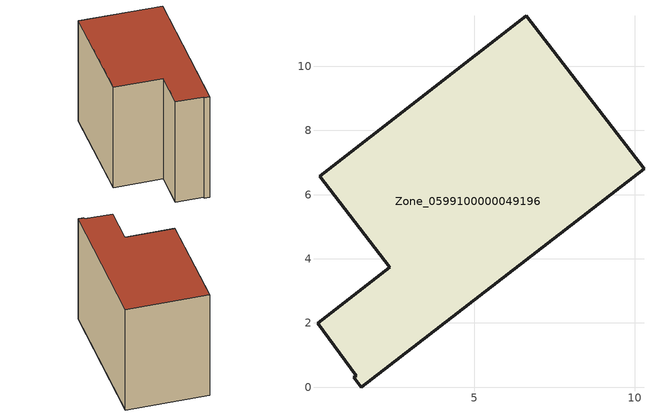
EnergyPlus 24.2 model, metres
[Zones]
Zone_0599100000049196
 floor ground (C_G): 1.32,0.36 0.11,1.99 2.36,3.73 0.18,6.57 6.61,11.57 10.28,6.81 1.47,0 1.24,0.3 z0
 wall outside (C_F): 1.47,0 10.28,6.81 6.61,11.57 0.18,6.57 2.36,3.73 0.11,1.99 1.32,0.36 1.24,0.3 1.47,0 z0:8.45
 roof outside (C_R): 0.11,1.99 1.32,0.36 1.24,0.3 1.47,0 10.28,6.81 6.61,11.57 0.18,6.57 2.36,3.73 z8.45
[BUILDING]
Pand.0599100000049196: North Axis=0; Terrain=City; Loads Convergence Tolerance Value=0.04; Temperature Convergence Tolerance Value=0.4; Solar Distribution=FullExterior; Maximum Number of Warmup Days=25; Minimum Number of Warmup Days=1
[Site:Location]
Rotterdam.The.Hague.AP_ZH_NLD Design_Conditions: Latitude=51.96; Longitude=4.45; Time Zone=1; Elevation=-4.5
[SITE:GROUNDTEMPERATURE:BUILDINGSURFACE]
18, 18, 18, 18, 18, 18, 18, 18, 18, 18, 18, 18
[MATERIAL] Thermal Absorptance=0.9; Solar Absorptance=0.7; Visible Absorptance=0.7
Name | Roughness | Thickness | Conductivity | Density | Specific Heat
G.TI.1975-1991 | MediumSmooth | 0.15 | 0.288461 | 540 | 1210
F.TI.1975-1991 | Rough | 0.3 | 0.230769 | 1920 | 840
R.TI.1975-1991 | MediumRough | 0.2 | 0.153846 | 1500 | 1000
[CONSTRUCTION]
C_G: G.TI.1975-1991
C_F: F.TI.1975-1991
C_R: R.TI.1975-1991
[ZONE]
Zone_0599100000049196: Type=1; Multiplier=1; Ceiling Height=Autocalculate; Volume=Autocalculate; Floor Area=autocalculate; Part of Total Floor Area=Yes
[ZONEINFILTRATION:DESIGNFLOWRATE]
Infil_Zone_0599100000049196: Zone or ZoneList or Space or SpaceList=Zone_0599100000049196; Schedule=AlwaysOn; Design Flow Rate Calculation Method=Flow/Area; Flow Rate per Floor Area=0.003; Constant Term Coefficient=1; Temperature Term Coefficient=0; Velocity Term Coefficient=0; Velocity Squared Term Coefficient=0
[HVACTEMPLATE:ZONE:IDEALLOADSAIRSYSTEM]
Zone_0599100000049196: Maximum Heating Supply Air Temperature=50; Minimum Cooling Supply Air Temperature=13; Maximum Heating Supply Air Humidity Ratio=0.0156; Minimum Cooling Supply Air Humidity Ratio=0.0077; Heating Limit=NoLimit; Cooling Limit=NoLimit; Dehumidification Control Type=ConstantSensibleHeatRatio; Cooling Sensible Heat Ratio=0.7; Dehumidification Setpoint=60; Humidification Control Type=None; Humidification Setpoint=30; Outdoor Air Method=None; Outdoor Air Flow Rate per Person=0.00944; Outdoor Air Flow Rate per Zone Floor Area=0; Outdoor Air Flow Rate per Zone=0; Demand Controlled Ventilation Type=None; Outdoor Air Economizer Type=NoEconomizer; Heat Recovery Type=None; Sensible Heat Recovery Effectiveness=0.7; Latent Heat Recovery Effectiveness=0.65
[ZONECONTROL:THERMOSTAT]
ThermostatControl_Zone_0599100000049196: Zone or ZoneList=Zone_0599100000049196; Control Type Schedule=DualSetpointControlType; Control 1=Thermostat_Zone_0599100000049196; Temperature Difference Between Cutout And Setpoint=0
[THERMOSTATSETPOINT:DUALSETPOINT]
Thermostat_Zone_0599100000049196: Heating Setpoint Temperature Schedule=HeatingSetpoint_Zone_0599100000049196; Cooling Setpoint Temperature Schedule=CoolingSetpoint_Zone_0599100000049196
[SCHEDULE:COMPACT]
HeatingSetpoint_Zone_0599100000049196: Through: 12/31, For: AllDays, Until: 24:00, 21
CoolingSetpoint_Zone_0599100000049196: Through: 12/31, For: AllDays, Until: 24:00, 24
DualSetpointControlType: Through: 12/31, For: AllDays, Until: 24:00, 4
AlwaysOn: Through: 12/31, For: AllDays, Until: 24:00, 1
